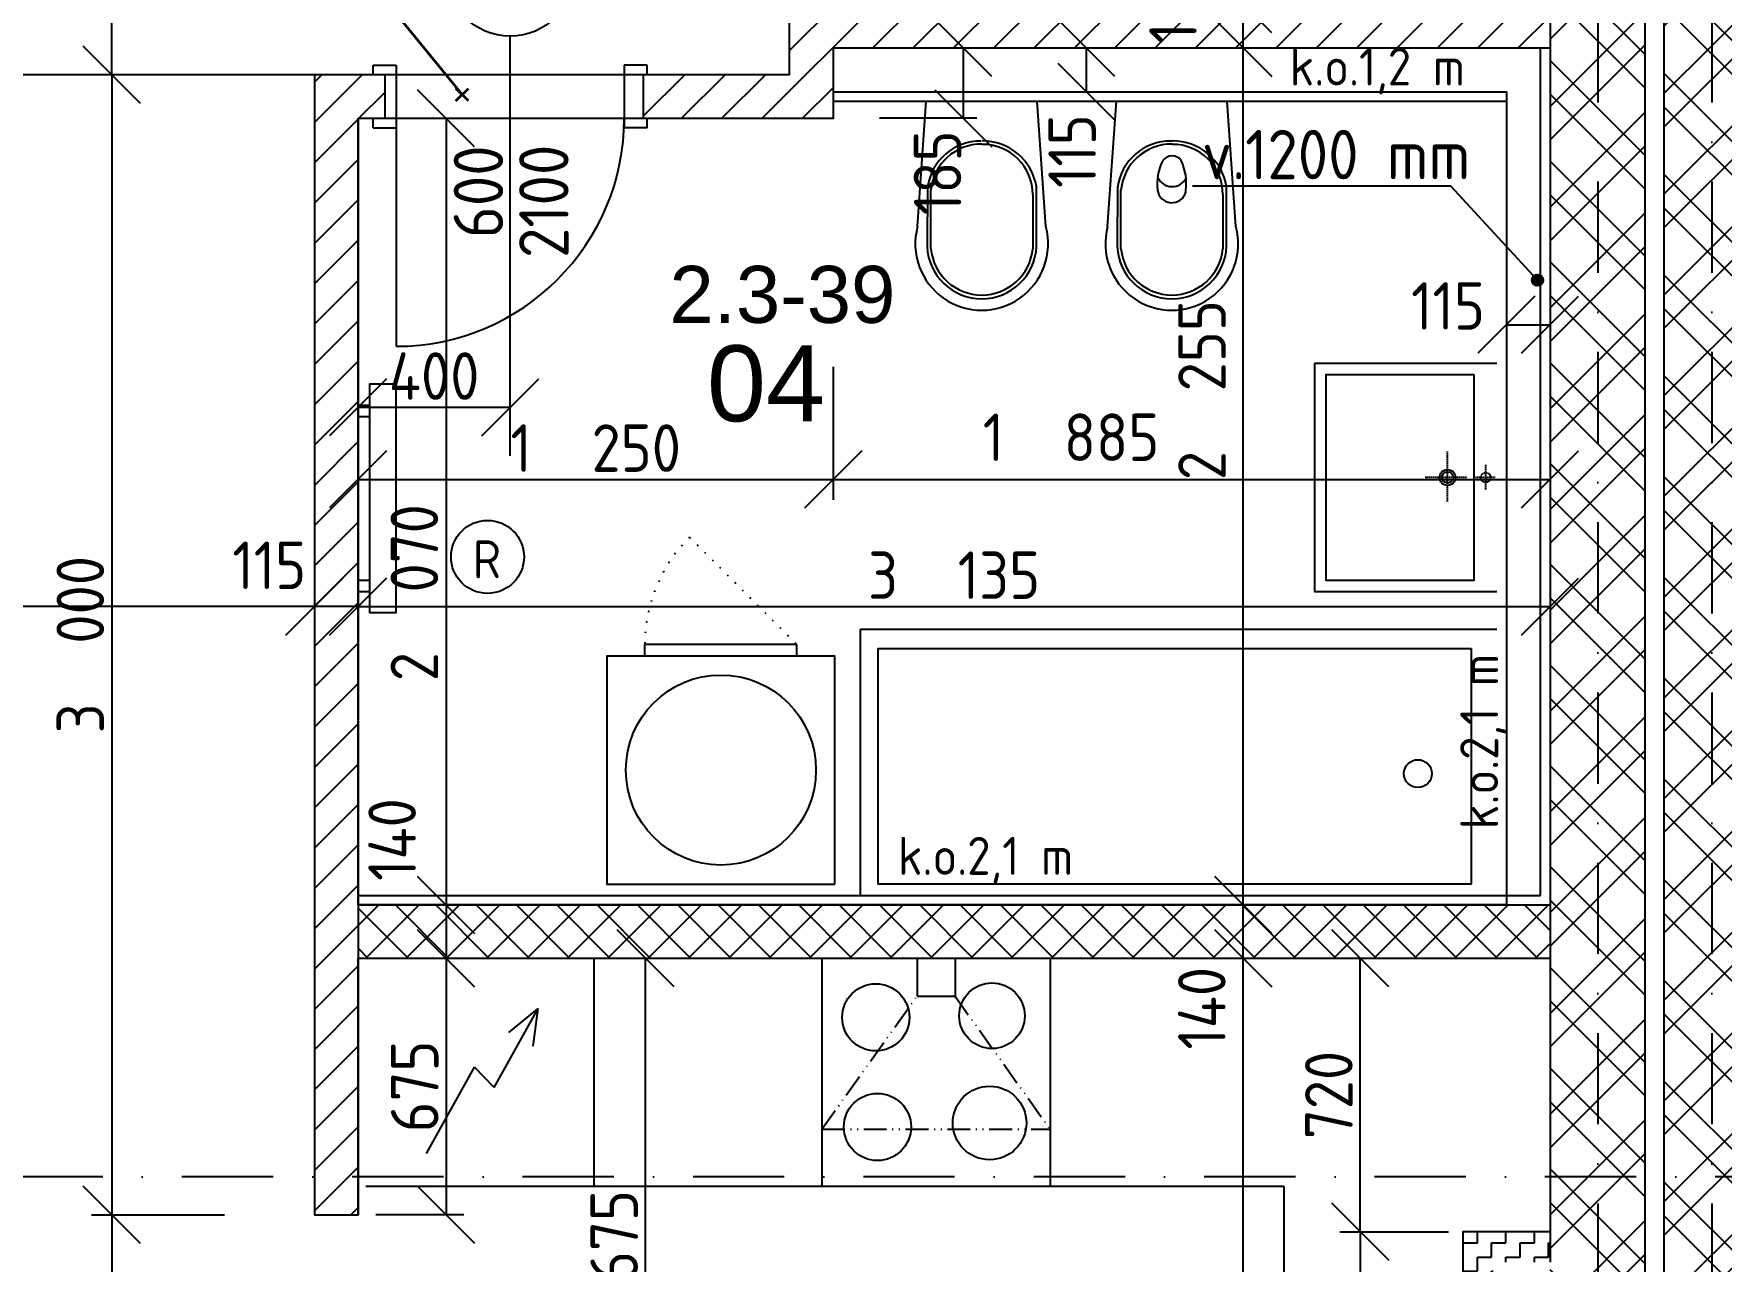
# Model space of a CAD drawing. Extents: x 4511820 to 5180432, y -1526536 to -944957.
# Drawn here: x 5118525 to 5122962, y -1208272 to -1205042 of the extents above; entities that cross this region are included whole.
import ezdxf

# ---------------------------------------------------------------- set-up
doc = ezdxf.new("R2010")
doc.units = 0
doc.header["$MEASUREMENT"] = 0
for name, pattern in [('ACAD_ISO07W100', [3.5, 0.5, -3]), ('ACAD_ISO12W100', [22, 12, -3, 0.5, -3, 0.5, -3]), ('BODKOCIARKOVANA_3', [5.6, 3, -1.3, 0, -1.3]), ('DASHED', [0.75, 0.5, -0.25])]:
    doc.linetypes.add(name, pattern=pattern)
doc.layers.get('0').update_dxf_attribs({"linetype": 'CONTINUOUS'})
doc.layers.get('Defpoints').update_dxf_attribs({"color": 61, "linetype": 'CONTINUOUS'})
for name, color, linetype in [('DVERE', 45, 'CONTINUOUS'), ('KÓTY', 4, 'CONTINUOUS'), ('MÚRY', 1, 'CONTINUOUS'), ('osi', 253, 'CONTINUOUS'), ('Plochy', 41, 'CONTINUOUS'), ('POPIS', 7, 'CONTINUOUS'), ('TENKÁ', 7, 'CONTINUOUS'), ('Z-Kúrenie', 101, 'CONTINUOUS'), ('ZARIADENIE1', 145, 'CONTINUOUS'), ('ZARIADOVACIE', 144, 'CONTINUOUS'), ('ŠRAFY', 82, 'CONTINUOUS')]:
    doc.layers.add(name, color=color, linetype=linetype)
doc.layers.add('preklady', color=74, linetype='CONTINUOUS', lineweight=35)
doc.styles.add('ARIAL', font='arial.ttf')
doc.styles.add('STYLE1', font='isocp.shx')
doc.dimstyles.new('STANDARD-50', dxfattribs={"dimtxt": 125, "dimasz": 150, "dimexe": 10, "dimexo": 200, "dimgap": 20, "dimtad": 1, "dimdsep": 46, "dimlunit": 6, "dimtxsty": 'STYLE1', "dimblk1": 'OBLIQUE', "dimblk2": 'OBLIQUE', "dimsah": 1, "dimcen": 2.5, "dimse1": 1, "dimse2": 1, "dimadec": 0, "dimazin": 0, "dimtfac": 1, "dimtmove": 1, "dimatfit": 3, "dimldrblk": 'OBLIQUE', "dimfxl": 1, "dimtolj": 1, "dimtzin": 0, "dimarcsym": 0})
pattern_1 = [(45, (584112, 2493.08), (-132.5825215, 132.5825215), []), (45, (584200.39, 2493.08), (-132.5825215, 132.5825215), [])]
pattern_2 = [(135, (515810.9, -45114.18), (-132.5825215, -132.5825215), []), (135, (515810.9, -45025.8), (-132.5825215, -132.5825215), [])]
pattern_3 = [(45, (515270.5, 214751.965), (-53.0330086, 53.0330086), [])]

# ---------------------------------------------------------------- blocks, each defined once
blk = doc.blocks.new('pračka')
at = {"layer": 'ZARIADENIE1', "color": 8, "linetype": 'ACAD_ISO07W100', "ltscale": 8}
blk.add_line((4536136.9, -1117296.3), (4536419.7, -1117579.2), dxfattribs=at)
at = {"layer": 'ZARIADENIE1', "color": 8}
for p, q in [((4536419.7, -1117579.2), (4536019.7, -1117579.2)), ((4536019.7, -1117609.2), (4536019.7, -1117579.2)), ((4536419.7, -1117609.2), (4536419.7, -1117579.2))]:
    blk.add_line(p, q, dxfattribs=at)
blk.add_lwpolyline([(4536519.7, -1118209.2), (4536519.7, -1117609.2), (4535919.7, -1117609.2), (4535919.7, -1118209.2)], close=True, dxfattribs=at)
blk.add_circle((4536219.7, -1117909.2), 250, dxfattribs=at)
at = {"layer": 'ZARIADENIE1', "color": 8, "linetype": 'ACAD_ISO07W100', "ltscale": 8}
blk.add_arc((4536419.7, -1117579.2), 400, 135, 180, dxfattribs=at)
blk = doc.blocks.new('_OBLIQUE')
at = {"color": 0, "linetype": 'ByBlock'}
blk.add_line((-0.5, -0.5), (0.5, 0.5), dxfattribs=at)
blk = doc.blocks.new('*D28208')
at = {"layer": 'Defpoints', "color": 0}
for p in [(5121705.5, -1207474.2), (5121705.5, -1207474.2), (5121705.5, -1212534.2)]:
    blk.add_point(p, dxfattribs=at)
at = {"layer": 'KÓTY', "color": 0, "lineweight": -2}
blk.add_line((5121705.5, -1212534.2), (5121705.5, -1207474.2), dxfattribs=at)
at = {"layer": 'KÓTY', "color": 0, "linetype": 'ByBlock', "lineweight": -2, "xscale": 150, "yscale": 150, "zscale": 150}
for p, rotation in [((5121705.5, -1207474.2), 90), ((5121705.5, -1212534.2), 270)]:
    blk.add_blockref('_OBLIQUE', p, dxfattribs=dict(at, rotation=rotation))
at = {"layer": 'KÓTY', "color": 0, "insert": (5121623, -1210004.2), "char_height": 125, "attachment_point": 5, "rotation": 90, "style": 'STYLE1'}
blk.add_mtext('\\A1;5ﾠ060', dxfattribs=at)
blk = doc.blocks.new('*D28209')
at = {"layer": 'Defpoints', "color": 0}
for p in [(5121705.5, -1207334.2), (5121705.5, -1207334.2), (5121705.5, -1207474.2)]:
    blk.add_point(p, dxfattribs=at)
at = {"layer": 'KÓTY', "color": 0, "lineweight": -2}
blk.add_line((5121705.5, -1207474.2), (5121705.5, -1207334.2), dxfattribs=at)
at = {"layer": 'KÓTY', "color": 0, "linetype": 'ByBlock', "lineweight": -2, "xscale": 150, "yscale": 150, "zscale": 150}
for p, rotation in [((5121705.5, -1207334.2), 90), ((5121705.5, -1207474.2), 270)]:
    blk.add_blockref('_OBLIQUE', p, dxfattribs=dict(at, rotation=rotation))
at = {"layer": 'KÓTY', "color": 0, "insert": (5121596.5, -1207606), "char_height": 125, "attachment_point": 5, "rotation": 90, "style": 'STYLE1'}
blk.add_mtext('\\A1;140', dxfattribs=at)
blk = doc.blocks.new('*D28210')
at = {"layer": 'Defpoints', "color": 0}
for p in [(5121705.5, -1205079.2), (5121705.5, -1205079.2), (5121705.5, -1207334.2)]:
    blk.add_point(p, dxfattribs=at)
at = {"layer": 'KÓTY', "color": 0, "lineweight": -2}
blk.add_line((5121705.5, -1207334.2), (5121705.5, -1205079.2), dxfattribs=at)
at = {"layer": 'KÓTY', "color": 0, "linetype": 'ByBlock', "lineweight": -2, "xscale": 150, "yscale": 150, "zscale": 150}
for p, rotation in [((5121705.5, -1205079.2), 90), ((5121705.5, -1207334.2), 270)]:
    blk.add_blockref('_OBLIQUE', p, dxfattribs=dict(at, rotation=rotation))
at = {"layer": 'KÓTY', "color": 0, "insert": (5121597, -1205979.5), "char_height": 125, "attachment_point": 5, "rotation": 90, "style": 'STYLE1'}
blk.add_mtext('\\A1;2ﾠ255', dxfattribs=at)
blk = doc.blocks.new('*D28211')
at = {"layer": 'Defpoints', "color": 0}
for p in [(5121705.5, -1204964.2), (5121705.5, -1204964.2), (5121705.5, -1205079.2)]:
    blk.add_point(p, dxfattribs=at)
at = {"layer": 'KÓTY', "color": 0, "lineweight": -2}
blk.add_line((5121705.5, -1205079.2), (5121705.5, -1204964.2), dxfattribs=at)
at = {"layer": 'KÓTY', "color": 0, "linetype": 'ByBlock', "lineweight": -2, "xscale": 150, "yscale": 150, "zscale": 150}
for p, rotation in [((5121705.5, -1204964.2), 90), ((5121705.5, -1205079.2), 270)]:
    blk.add_blockref('_OBLIQUE', p, dxfattribs=dict(at, rotation=rotation))
at = {"layer": 'KÓTY', "color": 0, "insert": (5121520.5, -1204971), "char_height": 125, "attachment_point": 5, "rotation": 90, "style": 'STYLE1'}
blk.add_mtext('\\A1;115', dxfattribs=at)
blk = doc.blocks.new('*D28215')
at = {"layer": 'Defpoints', "color": 0}
for p in [(5119262.5, -1205149.2), (5118729.5, -1208149.2), (5119262.5, -1208149.2)]:
    blk.add_point(p, dxfattribs=at)
at = {"layer": 'KÓTY', "color": 0, "lineweight": -2}
blk.add_line((5118729.5, -1205149.2), (5118729.5, -1208149.2), dxfattribs=at)
at = {"layer": 'KÓTY', "color": 0, "linetype": 'ByBlock', "lineweight": -2, "xscale": 150, "yscale": 150, "zscale": 150}
for p, rotation in [((5118729.5, -1205149.2), 90), ((5118729.5, -1208149.2), 270)]:
    blk.add_blockref('_OBLIQUE', p, dxfattribs=dict(at, rotation=rotation))
at = {"layer": 'KÓTY', "color": 0, "insert": (5118647, -1206649.2), "char_height": 125, "attachment_point": 5, "rotation": 90, "style": 'STYLE1'}
blk.add_mtext('\\A1;3ﾠ000', dxfattribs=at)
blk = doc.blocks.new('*D28216')
at = {"layer": 'Defpoints', "color": 0}
for p in [(5118729.5, -1203864.2), (5119072.5, -1203864.2), (5119262.5, -1205149.2)]:
    blk.add_point(p, dxfattribs=at)
at = {"layer": 'KÓTY', "color": 0, "lineweight": -2}
blk.add_line((5118729.5, -1205149.2), (5118729.5, -1203864.2), dxfattribs=at)
at = {"layer": 'KÓTY', "color": 0, "linetype": 'ByBlock', "lineweight": -2, "xscale": 150, "yscale": 150, "zscale": 150}
for p, rotation in [((5118729.5, -1203864.2), 90), ((5118729.5, -1205149.2), 270)]:
    blk.add_blockref('_OBLIQUE', p, dxfattribs=dict(at, rotation=rotation))
at = {"layer": 'KÓTY', "color": 0, "insert": (5118647, -1204506.7), "char_height": 125, "attachment_point": 5, "rotation": 90, "style": 'STYLE1'}
blk.add_mtext('\\A1;1ﾠ285', dxfattribs=at)
blk = doc.blocks.new('*D28217')
at = {"layer": 'Defpoints', "color": 0}
for p in [(5119262.5, -1208149.2), (5118729.5, -1211299.2), (5119262.5, -1211299.2)]:
    blk.add_point(p, dxfattribs=at)
at = {"layer": 'KÓTY', "color": 0, "lineweight": -2}
blk.add_line((5118729.5, -1208149.2), (5118729.5, -1211299.2), dxfattribs=at)
at = {"layer": 'KÓTY', "color": 0, "linetype": 'ByBlock', "lineweight": -2, "xscale": 150, "yscale": 150, "zscale": 150}
for p, rotation in [((5118729.5, -1208149.2), 90), ((5118729.5, -1211299.2), 270)]:
    blk.add_blockref('_OBLIQUE', p, dxfattribs=dict(at, rotation=rotation))
at = {"layer": 'KÓTY', "color": 0, "insert": (5118647, -1209724.2), "char_height": 125, "attachment_point": 5, "rotation": 90, "style": 'STYLE1'}
blk.add_mtext('\\A1;3ﾠ150', dxfattribs=at)
blk = doc.blocks.new('*D28229')
at = {"layer": 'Defpoints', "color": 0}
for p in [(5116172.5, -1208149.2), (5119262.5, -1208149.2), (5116172.5, -1208711)]:
    blk.add_point(p, dxfattribs=at)
at = {"layer": 'KÓTY', "color": 0, "lineweight": -2}
blk.add_line((5119262.5, -1208711), (5116172.5, -1208711), dxfattribs=at)
at = {"layer": 'KÓTY', "color": 0, "linetype": 'ByBlock', "lineweight": -2, "xscale": 150, "yscale": 150, "zscale": 150, "rotation": 180}
blk.add_blockref('_OBLIQUE', (5116172.5, -1208711), dxfattribs=at)
at = {"layer": 'KÓTY', "color": 0, "linetype": 'ByBlock', "lineweight": -2, "xscale": 150, "yscale": 150, "zscale": 150}
blk.add_blockref('_OBLIQUE', (5119262.5, -1208711), dxfattribs=at)
at = {"layer": 'KÓTY', "color": 0, "insert": (5117717.5, -1208628.5), "char_height": 125, "attachment_point": 5, "style": 'STYLE1'}
blk.add_mtext('\\A1;3ﾠ090', dxfattribs=at)
blk = doc.blocks.new('*D28235')
at = {"layer": 'Defpoints', "color": 0}
for p in [(5120133.5, -1207474.2), (5120597.5, -1207474.2), (5120597.5, -1209149.2)]:
    blk.add_point(p, dxfattribs=at)
at = {"layer": 'KÓTY', "color": 0, "lineweight": -2}
blk.add_line((5120133.5, -1209149.2), (5120133.5, -1207474.2), dxfattribs=at)
at = {"layer": 'KÓTY', "color": 0, "linetype": 'ByBlock', "lineweight": -2, "xscale": 150, "yscale": 150, "zscale": 150}
for p, rotation in [((5120133.5, -1207474.2), 90), ((5120133.5, -1209149.2), 270)]:
    blk.add_blockref('_OBLIQUE', p, dxfattribs=dict(at, rotation=rotation))
at = {"layer": 'KÓTY', "color": 0, "insert": (5120051, -1208311.7), "char_height": 125, "attachment_point": 5, "rotation": 90, "style": 'STYLE1'}
blk.add_mtext('\\A1;1ﾠ675', dxfattribs=at)
blk = doc.blocks.new('*D28254')
at = {"layer": 'Defpoints', "color": 0}
for p in [(5122282.5, -1208194.2), (5122013, -1208654.2), (5122282.5, -1208654.2)]:
    blk.add_point(p, dxfattribs=at)
at = {"layer": 'KÓTY', "color": 0, "lineweight": -2}
blk.add_line((5122013, -1208194.2), (5122013, -1208654.2), dxfattribs=at)
at = {"layer": 'KÓTY', "color": 0, "linetype": 'ByBlock', "lineweight": -2, "xscale": 150, "yscale": 150, "zscale": 150}
for p, rotation in [((5122013, -1208194.2), 90), ((5122013, -1208654.2), 270)]:
    blk.add_blockref('_OBLIQUE', p, dxfattribs=dict(at, rotation=rotation))
at = {"layer": 'KÓTY', "color": 0, "insert": (5121930.5, -1208424.2), "char_height": 125, "attachment_point": 5, "rotation": 90, "style": 'STYLE1'}
blk.add_mtext('\\A1;460', dxfattribs=at)
blk = doc.blocks.new('*D28255')
at = {"layer": 'Defpoints', "color": 0}
for p in [(5122013, -1207474.2), (5122282.5, -1207474.2), (5122282.5, -1208194.2)]:
    blk.add_point(p, dxfattribs=at)
at = {"layer": 'KÓTY', "color": 0, "lineweight": -2}
blk.add_line((5122013, -1208194.2), (5122013, -1207474.2), dxfattribs=at)
at = {"layer": 'KÓTY', "color": 0, "linetype": 'ByBlock', "lineweight": -2, "xscale": 150, "yscale": 150, "zscale": 150}
for p, rotation in [((5122013, -1207474.2), 90), ((5122013, -1208194.2), 270)]:
    blk.add_blockref('_OBLIQUE', p, dxfattribs=dict(at, rotation=rotation))
at = {"layer": 'KÓTY', "color": 0, "insert": (5121930.5, -1207834.2), "char_height": 125, "attachment_point": 5, "rotation": 90, "style": 'STYLE1'}
blk.add_mtext('\\A1;720', dxfattribs=at)
blk = doc.blocks.new('*D28257')
at = {"layer": 'Defpoints', "color": 0}
for p in [(5119377.5, -1205264.2), (5120627.5, -1205264.2), (5120627.5, -1206214.5)]:
    blk.add_point(p, dxfattribs=at)
at = {"layer": 'KÓTY', "color": 0, "lineweight": -2}
blk.add_line((5119377.5, -1206214.5), (5120627.5, -1206214.5), dxfattribs=at)
at = {"layer": 'KÓTY', "color": 0, "linetype": 'ByBlock', "lineweight": -2, "xscale": 150, "yscale": 150, "zscale": 150, "rotation": 180}
blk.add_blockref('_OBLIQUE', (5119377.5, -1206214.5), dxfattribs=at)
at = {"layer": 'KÓTY', "color": 0, "linetype": 'ByBlock', "lineweight": -2, "xscale": 150, "yscale": 150, "zscale": 150}
blk.add_blockref('_OBLIQUE', (5120627.5, -1206214.5), dxfattribs=at)
at = {"layer": 'KÓTY', "color": 0, "insert": (5120002.5, -1206132), "char_height": 125, "attachment_point": 5, "style": 'STYLE1'}
blk.add_mtext('\\A1;1ﾠ250', dxfattribs=at)
blk = doc.blocks.new('*D28258')
at = {"layer": 'Defpoints', "color": 0}
for p in [(5120627.5, -1205264.2), (5122512.5, -1205264.2), (5122512.5, -1206214.5)]:
    blk.add_point(p, dxfattribs=at)
at = {"layer": 'KÓTY', "color": 0, "lineweight": -2}
blk.add_line((5120627.5, -1206214.5), (5122512.5, -1206214.5), dxfattribs=at)
at = {"layer": 'KÓTY', "color": 0, "linetype": 'ByBlock', "lineweight": -2, "xscale": 150, "yscale": 150, "zscale": 150, "rotation": 180}
blk.add_blockref('_OBLIQUE', (5120627.5, -1206214.5), dxfattribs=at)
at = {"layer": 'KÓTY', "color": 0, "linetype": 'ByBlock', "lineweight": -2, "xscale": 150, "yscale": 150, "zscale": 150}
blk.add_blockref('_OBLIQUE', (5122512.5, -1206214.5), dxfattribs=at)
at = {"layer": 'KÓTY', "color": 0, "insert": (5121252.5, -1206103.5), "char_height": 125, "attachment_point": 5, "style": 'STYLE1'}
blk.add_mtext('\\A1;1ﾠ885', dxfattribs=at)
blk = doc.blocks.new('*D28259')
at = {"layer": 'Defpoints', "color": 0}
for p in [(5119377.5, -1206025), (5119377.5, -1206152.6), (5119777.5, -1206152.6)]:
    blk.add_point(p, dxfattribs=at)
at = {"layer": 'KÓTY', "color": 0, "lineweight": -2}
blk.add_line((5119777.5, -1206025), (5119377.5, -1206025), dxfattribs=at)
at = {"layer": 'KÓTY', "color": 0, "linetype": 'ByBlock', "lineweight": -2, "xscale": 150, "yscale": 150, "zscale": 150, "rotation": 180}
blk.add_blockref('_OBLIQUE', (5119377.5, -1206025), dxfattribs=at)
at = {"layer": 'KÓTY', "color": 0, "linetype": 'ByBlock', "lineweight": -2, "xscale": 150, "yscale": 150, "zscale": 150}
blk.add_blockref('_OBLIQUE', (5119777.5, -1206025), dxfattribs=at)
at = {"layer": 'KÓTY', "color": 0, "insert": (5119577.5, -1205942.5), "char_height": 125, "attachment_point": 5, "style": 'STYLE1'}
blk.add_mtext('\\A1;400', dxfattribs=at)
blk = doc.blocks.new('*D28260')
at = {"layer": 'Defpoints', "color": 0}
for p in [(5122512.5, -1206549), (5119377.5, -1207334.2), (5122512.5, -1207334.2)]:
    blk.add_point(p, dxfattribs=at)
at = {"layer": 'KÓTY', "color": 0, "lineweight": -2}
blk.add_line((5119377.5, -1206549), (5122512.5, -1206549), dxfattribs=at)
at = {"layer": 'KÓTY', "color": 0, "linetype": 'ByBlock', "lineweight": -2, "xscale": 150, "yscale": 150, "zscale": 150, "rotation": 180}
blk.add_blockref('_OBLIQUE', (5119377.5, -1206549), dxfattribs=at)
at = {"layer": 'KÓTY', "color": 0, "linetype": 'ByBlock', "lineweight": -2, "xscale": 150, "yscale": 150, "zscale": 150}
blk.add_blockref('_OBLIQUE', (5122512.5, -1206549), dxfattribs=at)
at = {"layer": 'KÓTY', "color": 0, "insert": (5120945, -1206466.5), "char_height": 125, "attachment_point": 5, "style": 'STYLE1'}
blk.add_mtext('\\A1;3ﾠ135', dxfattribs=at)
blk = doc.blocks.new('*D28261')
at = {"layer": 'Defpoints', "color": 0}
for p in [(5122397.5, -1205194.2), (5122512.5, -1205194.2), (5122512.5, -1205807.5)]:
    blk.add_point(p, dxfattribs=at)
at = {"layer": 'KÓTY', "color": 0, "lineweight": -2}
blk.add_line((5122397.5, -1205807.5), (5122512.5, -1205807.5), dxfattribs=at)
at = {"layer": 'KÓTY', "color": 0, "linetype": 'ByBlock', "lineweight": -2, "xscale": 150, "yscale": 150, "zscale": 150, "rotation": 180}
blk.add_blockref('_OBLIQUE', (5122397.5, -1205807.5), dxfattribs=at)
at = {"layer": 'KÓTY', "color": 0, "linetype": 'ByBlock', "lineweight": -2, "xscale": 150, "yscale": 150, "zscale": 150}
blk.add_blockref('_OBLIQUE', (5122512.5, -1205807.5), dxfattribs=at)
at = {"layer": 'KÓTY', "color": 0, "insert": (5122244, -1205758), "char_height": 125, "attachment_point": 5, "style": 'STYLE1'}
blk.add_mtext('\\A1;115', dxfattribs=at)
blk = doc.blocks.new('*D28262')
at = {"layer": 'Defpoints', "color": 0}
for p in [(5119377.5, -1205264.2), (5119377.5, -1207334.2), (5119609, -1207334.2)]:
    blk.add_point(p, dxfattribs=at)
at = {"layer": 'KÓTY', "color": 0, "lineweight": -2}
blk.add_line((5119609, -1205264.2), (5119609, -1207334.2), dxfattribs=at)
at = {"layer": 'KÓTY', "color": 0, "linetype": 'ByBlock', "lineweight": -2, "xscale": 150, "yscale": 150, "zscale": 150}
for p, rotation in [((5119609, -1205264.2), 90), ((5119609, -1207334.2), 270)]:
    blk.add_blockref('_OBLIQUE', p, dxfattribs=dict(at, rotation=rotation))
at = {"layer": 'KÓTY', "color": 0, "insert": (5119525.5, -1206512.5), "char_height": 125, "attachment_point": 5, "rotation": 90, "style": 'STYLE1'}
blk.add_mtext('\\A1;2ﾠ070', dxfattribs=at)
blk = doc.blocks.new('*D28263')
at = {"layer": 'Defpoints', "color": 0}
for p in [(5119377.5, -1207334.2), (5119377.5, -1207474.2), (5119609, -1207474.2)]:
    blk.add_point(p, dxfattribs=at)
at = {"layer": 'KÓTY', "color": 0, "lineweight": -2}
blk.add_line((5119609, -1207334.2), (5119609, -1207474.2), dxfattribs=at)
at = {"layer": 'KÓTY', "color": 0, "linetype": 'ByBlock', "lineweight": -2, "xscale": 150, "yscale": 150, "zscale": 150}
for p, rotation in [((5119609, -1207334.2), 90), ((5119609, -1207474.2), 270)]:
    blk.add_blockref('_OBLIQUE', p, dxfattribs=dict(at, rotation=rotation))
at = {"layer": 'KÓTY', "color": 0, "insert": (5119467, -1207162), "char_height": 125, "attachment_point": 5, "rotation": 90, "style": 'STYLE1'}
blk.add_mtext('\\A1;140', dxfattribs=at)
blk = doc.blocks.new('*D28264')
at = {"layer": 'Defpoints', "color": 0}
for p in [(5119377.5, -1207474.2), (5119377.5, -1208149.2), (5119609, -1208149.2)]:
    blk.add_point(p, dxfattribs=at)
at = {"layer": 'KÓTY', "color": 0, "lineweight": -2}
blk.add_line((5119609, -1207474.2), (5119609, -1208149.2), dxfattribs=at)
at = {"layer": 'KÓTY', "color": 0, "linetype": 'ByBlock', "lineweight": -2, "xscale": 150, "yscale": 150, "zscale": 150}
for p, rotation in [((5119609, -1207474.2), 90), ((5119609, -1208149.2), 270)]:
    blk.add_blockref('_OBLIQUE', p, dxfattribs=dict(at, rotation=rotation))
at = {"layer": 'KÓTY', "color": 0, "insert": (5119526.5, -1207811.7), "char_height": 125, "attachment_point": 5, "rotation": 90, "style": 'STYLE1'}
blk.add_mtext('\\A1;675', dxfattribs=at)
blk = doc.blocks.new('*D28265')
at = {"layer": 'Defpoints', "color": 0}
for p in [(5120627.5, -1205079.2), (5120627.5, -1205264.2), (5120969, -1205264.2)]:
    blk.add_point(p, dxfattribs=at)
at = {"layer": 'KÓTY', "color": 0, "lineweight": -2}
blk.add_line((5120969, -1205079.2), (5120969, -1205264.2), dxfattribs=at)
at = {"layer": 'KÓTY', "color": 0, "linetype": 'ByBlock', "lineweight": -2, "xscale": 150, "yscale": 150, "zscale": 150}
for p, rotation in [((5120969, -1205079.2), 90), ((5120969, -1205264.2), 270)]:
    blk.add_blockref('_OBLIQUE', p, dxfattribs=dict(at, rotation=rotation))
at = {"layer": 'KÓTY', "color": 0, "insert": (5120901.5, -1205407.5), "char_height": 125, "attachment_point": 5, "rotation": 90, "style": 'STYLE1'}
blk.add_mtext('\\A1;185', dxfattribs=at)
blk = doc.blocks.new('*D28266')
at = {"layer": 'Defpoints', "color": 0}
for p in [(5121293, -1205079.2), (5122397.5, -1205079.2), (5122397.5, -1205194.2)]:
    blk.add_point(p, dxfattribs=at)
at = {"layer": 'KÓTY', "color": 0, "lineweight": -2}
blk.add_line((5121293, -1205194.2), (5121293, -1205079.2), dxfattribs=at)
at = {"layer": 'KÓTY', "color": 0, "linetype": 'ByBlock', "lineweight": -2, "xscale": 150, "yscale": 150, "zscale": 150}
for p, rotation in [((5121293, -1205079.2), 90), ((5121293, -1205194.2), 270)]:
    blk.add_blockref('_OBLIQUE', p, dxfattribs=dict(at, rotation=rotation))
at = {"layer": 'KÓTY', "color": 0, "insert": (5121255.5, -1205350.5), "char_height": 125, "attachment_point": 5, "rotation": 90, "style": 'STYLE1'}
blk.add_mtext('\\A1;115', dxfattribs=at)
blk = doc.blocks.new('*D28267')
at = {"layer": 'Defpoints', "color": 0}
for p in [(5119262.5, -1206549), (5119262.5, -1206549), (5119377.5, -1206549)]:
    blk.add_point(p, dxfattribs=at)
at = {"layer": 'KÓTY', "color": 0, "lineweight": -2}
blk.add_line((5119377.5, -1206549), (5119262.5, -1206549), dxfattribs=at)
at = {"layer": 'KÓTY', "color": 0, "linetype": 'ByBlock', "lineweight": -2, "xscale": 150, "yscale": 150, "zscale": 150, "rotation": 180}
blk.add_blockref('_OBLIQUE', (5119262.5, -1206549), dxfattribs=at)
at = {"layer": 'KÓTY', "color": 0, "linetype": 'ByBlock', "lineweight": -2, "xscale": 150, "yscale": 150, "zscale": 150}
blk.add_blockref('_OBLIQUE', (5119377.5, -1206549), dxfattribs=at)
at = {"layer": 'KÓTY', "color": 0, "insert": (5119144, -1206440.5), "char_height": 125, "attachment_point": 5, "style": 'STYLE1'}
blk.add_mtext('\\A1;115', dxfattribs=at)
blk = doc.blocks.new('*D28268')
at = {"layer": 'Defpoints', "color": 0}
for p in [(5116172.5, -1206549), (5116172.5, -1206549), (5119262.5, -1206549)]:
    blk.add_point(p, dxfattribs=at)
at = {"layer": 'KÓTY', "color": 0, "lineweight": -2}
blk.add_line((5119262.5, -1206549), (5116172.5, -1206549), dxfattribs=at)
at = {"layer": 'KÓTY', "color": 0, "linetype": 'ByBlock', "lineweight": -2, "xscale": 150, "yscale": 150, "zscale": 150, "rotation": 180}
blk.add_blockref('_OBLIQUE', (5116172.5, -1206549), dxfattribs=at)
at = {"layer": 'KÓTY', "color": 0, "linetype": 'ByBlock', "lineweight": -2, "xscale": 150, "yscale": 150, "zscale": 150}
blk.add_blockref('_OBLIQUE', (5119262.5, -1206549), dxfattribs=at)
at = {"layer": 'KÓTY', "color": 0, "insert": (5117717.5, -1206466.5), "char_height": 125, "attachment_point": 5, "style": 'STYLE1'}
blk.add_mtext('\\A1;3ﾠ090', dxfattribs=at)

msp = doc.modelspace()

# ---------------------------------------------------------------- hatches: boundary and pattern name
at = {"layer": 'KÓTY'}
h = msp.add_hatch(color=256, dxfattribs=at)
h.dxf.hatch_style = 1
h.paths.add_polyline_path([(5122494.5, -1205690.226, 0.65381715), (5122469.326, -1205679.204, 1.52947961)])
at = {"layer": 'ŠRAFY'}
h = msp.add_hatch(dxfattribs=at)
h.set_pattern_fill('ANSI32', color=256, scale=500)
h.set_pattern_definition(pattern_1)
h.paths.add_polyline_path([(5122762.5, -1199614.226), (5122512.5, -1199614.226), (5122512.5, -1203749.226), (5122512.5, -1203864.226), (5122512.5, -1204964.226), (5122512.5, -1205079.226), (5122512.5, -1207334.226), (5122512.5, -1207474.226), (5122512.5, -1208194.226), (5122512.5, -1208274.226), (5122512.5, -1208574.226), (5122512.5, -1208654.226), (5122512.5, -1212534.226), (5122762.5, -1212534.226)])
h = msp.add_hatch(dxfattribs=at)
h.set_pattern_fill('ANSI32', color=256, scale=500, angle=90)
h.set_pattern_definition(pattern_2)
h.paths.add_polyline_path([(5122762.5, -1199614.226), (5122512.5, -1199614.226), (5122512.5, -1203749.226), (5122512.5, -1203864.226), (5122512.5, -1204964.226), (5122512.5, -1205079.226), (5122512.5, -1207334.226), (5122512.5, -1207474.226), (5122512.5, -1208194.226), (5122512.5, -1208274.226), (5122512.5, -1208574.226), (5122512.5, -1208654.226), (5122512.5, -1212534.226), (5122762.5, -1212534.226)])
h = msp.add_hatch(dxfattribs=at)
h.set_pattern_fill('ANSI32', color=256, scale=500)
h.set_pattern_definition(pattern_1)
h.paths.add_polyline_path([(5123062.5, -1209090.673), (5123062.5, -1207244.226), (5123062.5, -1207129.226), (5123062.5, -1204879.226), (5123062.5, -1204764.226), (5123062.5, -1203764.226), (5123062.5, -1203649.226), (5123062.5, -1199614.226), (5122812.5, -1199614.226), (5122812.5, -1212914.226), (5123062.5, -1212914.226), (5123062.5, -1211474.226), (5123062.5, -1211299.226), (5123062.5, -1211284.226)])
h = msp.add_hatch(dxfattribs=at)
h.set_pattern_fill('ANSI32', color=256, scale=500, angle=90)
h.set_pattern_definition(pattern_2)
h.paths.add_polyline_path([(5123062.5, -1209090.673), (5123062.5, -1207244.226), (5123062.5, -1207129.226), (5123062.5, -1204879.226), (5123062.5, -1204764.226), (5123062.5, -1203764.226), (5123062.5, -1203649.226), (5123062.5, -1199614.226), (5122812.5, -1199614.226), (5122812.5, -1212914.226), (5123062.5, -1212914.226), (5123062.5, -1211474.226), (5123062.5, -1211299.226), (5123062.5, -1211284.226)])
at = {"layer": 'ŠRAFY', "ltscale": 0.25}
h = msp.add_hatch(dxfattribs=at)
h.set_pattern_fill('ANSI31', color=256, scale=600, style=0)
h.set_pattern_definition(pattern_3)
h.paths.add_polyline_path([(5122512.5, -1204964.226), (5122112.5, -1204964.226), (5122112.5, -1203864.226), (5122512.5, -1203864.226), (5122512.5, -1203749.226), (5120472.5, -1203749.226), (5120472.5, -1203864.226), (5120512.5, -1203864.226), (5120512.5, -1203949.226), (5120627.5, -1203949.226), (5120627.5, -1203864.226), (5121997.5, -1203864.226), (5121997.5, -1204964.226), (5120627.5, -1204964.226), (5120627.5, -1204649.226), (5120512.5, -1204649.226), (5120512.5, -1205149.226), (5120127.5, -1205149.226), (5120127.5, -1205264.226), (5120627.5, -1205264.226), (5120627.5, -1205079.226), (5122512.5, -1205079.226)])
h = msp.add_hatch(dxfattribs=at)
h.set_pattern_fill('ANSI31', color=256, scale=600, style=0)
h.set_pattern_definition(pattern_3)
h.paths.add_polyline_path([(5119447.5, -1205264.226), (5119447.5, -1205149.226), (5119417.5, -1205149.226), (5119262.5, -1205149.226), (5119262.5, -1208149.226), (5119377.5, -1208149.226), (5119377.5, -1207474.226), (5119377.5, -1207334.226), (5119377.5, -1207309.226), (5119377.5, -1206419.035), (5119377.5, -1206389.035), (5119377.5, -1206109.035), (5119377.5, -1206079.035), (5119377.5, -1205264.226), (5119417.5, -1205264.226)])
h = msp.add_hatch(dxfattribs=at)
h.set_pattern_fill('ANSI37', color=256, scale=600, style=0)
h.set_pattern_definition([(45, (-2973754.684, 438142.75), (-53.0330086, 53.0330086), []), (135, (-2973754.684, 438142.75), (-53.0330086, -53.0330086), [])])
h.paths.add_polyline_path([(5122512.5, -1207474.226), (5122512.5, -1207334.226), (5122397.5, -1207334.226), (5119377.5, -1207334.226), (5119377.5, -1207474.226), (5119997.5, -1207474.226), (5120597.5, -1207474.226), (5120847.5, -1207474.226), (5120947.5, -1207474.226), (5121197.5, -1207474.226)])
h = msp.add_hatch(dxfattribs=at)
h.set_pattern_fill('ZIGZAG', color=256, scale=300, style=0)
h.set_pattern_definition([(0, (-68841.5, 214751.965), (37.5, 37.5), [37.5, -37.5]), (90, (-68804, 214751.965), (-37.5, 37.5), [37.5, -37.5])])
h.paths.add_polyline_path([(5122282.5, -1208194.226), (5122282.5, -1208654.226), (5122512.5, -1208654.226), (5122512.5, -1208574.226), (5122362.5, -1208574.226), (5122362.5, -1208274.226), (5122512.5, -1208274.226), (5122512.5, -1208194.226)])

# ---------------------------------------------------------------- linework, layer by layer
at = {"layer": 'DVERE', "ltscale": 0.25}
for p, q in [((5119777.5, -1206152.554), (5119777.5, -1205047.898)), ((5119417.5, -1205149.226), (5119417.5, -1205124.226)), ((5119417.5, -1205124.226), (5119477.5, -1205124.226)), ((5119477.5, -1205124.226), (5119477.5, -1205289.226)), ((5120077.5, -1205124.226), (5120077.5, -1205289.226)), ((5120137.5, -1205124.226), (5120077.5, -1205124.226)), ((5120137.5, -1205149.226), (5120137.5, -1205124.226)), ((5119477.5, -1205149.226), (5120077.5, -1205149.226)), ((5119477.5, -1205149.226), (5119477.5, -1205294.226)), ((5119417.5, -1205289.226), (5119417.5, -1205264.226)), ((5119477.5, -1205264.226), (5120077.5, -1205264.226)), ((5119477.5, -1205264.226), (5119477.5, -1205864.226)), ((5120137.5, -1205289.226), (5120137.5, -1205264.226)), ((5119417.5, -1205289.226), (5119477.5, -1205289.226)), ((5120137.5, -1205289.226), (5120077.5, -1205289.226))]:
    msp.add_line(p, q, dxfattribs=at)
msp.add_circle((5119777.5, -1204877.898), 170, dxfattribs=at)
msp.add_arc((5119477.5, -1205264.226), 600, 270, 0, dxfattribs=at)
at = {"layer": 'KÓTY', "ltscale": 25}
for p, q in [((5118676.097, -1205149.226), (5119026.097, -1205149.226)), ((5120627.5, -1206267.938), (5120627.5, -1205917.938)), ((5118676.097, -1208149.226), (5119026.097, -1208149.226)), ((5121959.597, -1208194.226), (5122245, -1208194.226))]:
    msp.add_line(p, q, dxfattribs=at)
at = {"layer": 'KÓTY'}
for p, q in [((5121005, -1205264.226), (5120748.5, -1205264.226)), ((5122251.5, -1205443.226), (5121572, -1205443.226)), ((5122479.5, -1205690.226), (5122251.5, -1205443.226)), ((5119655.5, -1208149.226), (5119424, -1208149.226))]:
    msp.add_line(p, q, dxfattribs=at)
msp.add_circle((5122479.5, -1205690.226), 15, dxfattribs=at)
at = {"layer": 'MÚRY', "ltscale": 0.25}
for p, q in [((5120512.5, -1205149.226), (5120512.5, -1204649.226)), ((5120627.5, -1205079.226), (5122512.5, -1205079.226)), ((5120627.5, -1205264.226), (5120627.5, -1205079.226)), ((5122512.5, -1205079.226), (5122512.5, -1207334.226)), ((5119447.5, -1205149.226), (5119447.5, -1205264.226)), ((5120127.5, -1205149.226), (5120127.5, -1205264.226)), ((5119377.5, -1205264.226), (5119377.5, -1207334.226)), ((5119377.5, -1207334.226), (5122512.5, -1207334.226)), ((5119377.5, -1207474.226), (5122512.5, -1207474.226)), ((5119262.5, -1208149.226), (5119377.5, -1208149.226)), ((5122282.5, -1208194.226), (5122282.5, -1208654.226)), ((5122512.5, -1208194.226), (5122282.5, -1208194.226))]:
    msp.add_line(p, q, dxfattribs=at)
at = {"layer": 'MÚRY'}
for p, q in [((5119262.5, -1205149.226), (5119262.5, -1208149.226)), ((5119262.5, -1205149.226), (5119447.5, -1205149.226)), ((5120127.5, -1205149.226), (5120512.5, -1205149.226)), ((5119377.5, -1205264.226), (5119447.5, -1205264.226)), ((5120127.5, -1205264.226), (5120627.5, -1205264.226)), ((5119377.5, -1207474.226), (5119377.5, -1208149.226)), ((5122512.5, -1207474.226), (5122512.5, -1208194.226))]:
    msp.add_line(p, q, dxfattribs=at)
at = {"layer": 'osi', "linetype": 'BODKOCIARKOVANA_3', "ltscale": 80}
for p, q in [((5122637.5, -1198261.132), (5122637.5, -1230189.035)), ((5122937.5, -1198261.132), (5122937.5, -1230189.035)), ((5157242.5, -1208049.226), (5093572.5, -1208049.226))]:
    msp.add_line(p, q, dxfattribs=at)
at = {"layer": 'Plochy'}
for points in [[(5120512.5, -1203864.226), (5116172.5, -1203864.226), (5116172.5, -1205149.226), (5120512.5, -1205149.226)], [(5116172.5, -1205149.226), (5119098, -1205149.226), (5119262.5, -1205149.226), (5119262.5, -1208149.226), (5119377.5, -1208149.226), (5119377.5, -1207474.226), (5122512.5, -1207474.226), (5122512.5, -1208194.226), (5122282.5, -1208194.226), (5122282.5, -1208654.226), (5122512.5, -1208654.226), (5122512.5, -1212534.226), (5119437.5, -1212534.226), (5119437.5, -1211299.226), (5116172.5, -1211299.226)], [(5119377.5, -1205264.226), (5120627.5, -1205264.226), (5120627.5, -1205194.226), (5122397.5, -1205194.226), (5122397.5, -1207334.226), (5119377.5, -1207334.226)]]:
    msp.add_lwpolyline(points, close=True, dxfattribs=at)
at = {"layer": 'preklady'}
for p, q in [((5119651.501, -1205202.035), (5119486.034, -1204999.797)), ((5119634.883, -1205218.652), (5119668.117, -1205185.418)), ((5119668.118, -1205218.652), (5119634.884, -1205185.418))]:
    msp.add_line(p, q, dxfattribs=at)
at = {"layer": 'TENKÁ'}
for p, q in [((5122762.5, -1213074.226), (5122762.5, -1199074.226)), ((5122812.5, -1213074.226), (5122812.5, -1199074.226)), ((5122512.5, -1204964.226), (5122512.5, -1205079.226)), ((5119377.5, -1207334.226), (5119377.5, -1207474.226)), ((5122512.5, -1207334.226), (5122512.5, -1207474.226)), ((5122512.5, -1208194.226), (5122512.5, -1208274.226))]:
    msp.add_line(p, q, dxfattribs=at)
at = {"layer": 'TENKÁ', "ltscale": 0.25}
for p, q in [((5122487.5, -1207309.226), (5122487.5, -1205079.226)), ((5120627.5, -1205194.226), (5122397.5, -1205194.226)), ((5120627.5, -1205219.226), (5122397.5, -1205219.226)), ((5122397.5, -1205194.226), (5122397.5, -1207309.226)), ((5119377.5, -1207309.226), (5122487.5, -1207309.226))]:
    msp.add_line(p, q, dxfattribs=at)
at = {"layer": 'Z-Kúrenie', "linetype": 'Continuous'}
for p, q in [((5119377.5, -1206019.226), (5119407.5, -1206019.226)), ((5119377.5, -1206049.226), (5119407.5, -1206049.226)), ((5119377.5, -1206479.226), (5119407.5, -1206479.226)), ((5119377.5, -1206509.226), (5119407.5, -1206509.226))]:
    msp.add_line(p, q, dxfattribs=at)
msp.add_lwpolyline([(5119477.5, -1205964.226), (5119407.5, -1205964.226), (5119407.5, -1206564.226), (5119477.5, -1206564.226)], close=True, dxfattribs=at)
msp.add_circle((5119717.843, -1206418.254), 96, dxfattribs=at)
at = {"layer": 'ZARIADENIE1', "color": 8, "ltscale": 0.25}
for p, q in [((5119997.5, -1207474.226), (5119997.5, -1208074.226)), ((5120597.5, -1207474.226), (5120597.5, -1208074.226)), ((5120597.5, -1207474.226), (5120597.5, -1208074.226)), ((5120847.5, -1207474.226), (5120847.5, -1207574.226)), ((5120947.5, -1207474.226), (5120947.5, -1207574.226)), ((5121197.5, -1207474.226), (5121197.5, -1208074.226)), ((5121197.5, -1207474.226), (5121197.5, -1208074.226)), ((5120847.5, -1207574.226), (5120947.5, -1207574.226)), ((5119397.5, -1208074.226), (5121812.5, -1208074.226)), ((5121812.5, -1208074.226), (5121812.5, -1209274.226))]:
    msp.add_line(p, q, dxfattribs=at)
at = {"layer": 'ZARIADENIE1', "color": 8, "linetype": 'ACAD_ISO12W100', "ltscale": 5}
for p, q in [((5120597.5, -1207924.226), (5120847.5, -1207574.226)), ((5120947.5, -1207574.226), (5121197.5, -1207924.226)), ((5120597.5, -1207924.226), (5121197.5, -1207924.226))]:
    msp.add_line(p, q, dxfattribs=at)
at = {"layer": 'ZARIADENIE1', "color": 8}
for p, q in [((5119735.408, -1207814.283), (5119851.124, -1207606.308)), ((5119773.575, -1207669.586), (5119851.124, -1207606.308)), ((5119838.24, -1207705.565), (5119851.124, -1207606.308)), ((5119557.648, -1207987.738), (5119683.575, -1207761.412)), ((5119735.408, -1207814.283), (5119683.575, -1207761.412))]:
    msp.add_line(p, q, dxfattribs=at)
at = {"layer": 'ZARIADENIE1', "color": 8, "ltscale": 0.25}
for centre, radius in [((5120738.949, -1207629.992), 88.387), ((5121044.624, -1207625.783), 86.283), ((5120743.344, -1207918.302), 88.387), ((5121038.303, -1207907.78), 96.805)]:
    msp.add_circle(centre, radius, dxfattribs=at)
at = {"layer": 'ZARIADOVACIE'}
for p, q in [((5120848.687, -1205549.224), (5120871.763, -1205219.226)), ((5121186.314, -1205549.225), (5121163.238, -1205219.226)), ((5121348.687, -1205549.224), (5121371.763, -1205219.226)), ((5121686.314, -1205549.225), (5121663.238, -1205219.226)), ((5120874.956, -1205446.36), (5120873.83, -1205601.516)), ((5121161.718, -1205601.516), (5121161.718, -1205444.107)), ((5121374.956, -1205446.36), (5121373.83, -1205601.516)), ((5121661.718, -1205601.516), (5121661.718, -1205444.107)), ((5120883.853, -1205607.69), (5120883.853, -1205453.029)), ((5121151.863, -1205464.869), (5121151.863, -1205607.69)), ((5121383.853, -1205607.69), (5121383.853, -1205453.029)), ((5121651.863, -1205464.869), (5121651.863, -1205607.69))]:
    msp.add_line(p, q, dxfattribs=at)
at = {"layer": 'ZARIADOVACIE', "linetype": 'Continuous'}
for p, q in [((5121515.802, -1205324.106), (5121518.619, -1205323.542)), ((5121517.5, -1205332.194), (5121518.396, -1205333.016)), ((5121554.065, -1205458.224), (5121554.226, -1205454.514)), ((5121554.065, -1205458.224), (5121554.226, -1205454.514))]:
    msp.add_line(p, q, dxfattribs=at)
at = {"layer": 'ZARIADOVACIE', "ltscale": 0.25}
for p, q in [((5122372.5, -1205909.226), (5121892.5, -1205909.226)), ((5121892.5, -1205909.226), (5121892.5, -1206509.226)), ((5121892.5, -1206509.226), (5122372.5, -1206509.226)), ((5122372.5, -1206609.226), (5120697.5, -1206609.226)), ((5120697.5, -1206609.226), (5120697.5, -1207309.226))]:
    msp.add_line(p, q, dxfattribs=at)
at = {"layer": 'ZARIADOVACIE', "linetype": 'DASHED'}
for p, q in [((5122242.729, -1206272.215), (5122242.729, -1206140.761)), ((5122343.152, -1206242.09), (5122343.152, -1206176.363)), ((5122293.393, -1206209.226), (5122183.848, -1206209.226)), ((5122367.799, -1206209.226), (5122315.765, -1206209.226))]:
    msp.add_line(p, q, dxfattribs=at)
at = {"layer": 'ZARIADOVACIE', "ltscale": 0.25}
for points in [[(5122312.5, -1205939.226), (5121922.5, -1205939.226), (5121922.5, -1206479.226), (5122312.5, -1206479.226)], [(5122312.5, -1205939.226), (5121922.5, -1205939.226), (5121922.5, -1206479.226), (5122312.5, -1206479.226)], [(5122305.028, -1206659.226), (5122305.028, -1207279.226), (5120745.028, -1207279.226), (5120745.028, -1206659.226)]]:
    msp.add_lwpolyline(points, close=True, dxfattribs=at)
at = {"layer": 'ZARIADOVACIE', "linetype": 'Continuous'}
for centre, radius in [((5122242.462, -1206209.499), 20.877), ((5122242.729, -1206209.226), 14.781)]:
    msp.add_circle(centre, radius, dxfattribs=at)
at = {"layer": 'ZARIADOVACIE', "linetype": 'DASHED'}
msp.add_circle((5122343.152, -1206209.54), 12.931, dxfattribs=at)
at = {"layer": 'ZARIADOVACIE', "ltscale": 0.25}
msp.add_circle((5122164.614, -1206988.524), 36.624, dxfattribs=at)
at = {"layer": 'ZARIADOVACIE', "linetype": 'Continuous'}
for centre, radius, start, end in [((5121014.449, -1205464.807), 140.707, 89.449007, 172.467037), ((5121016.57, -1205465.492), 133.3, 89.600093, 174.635422), ((5121019.98, -1205464.89), 131.883, 0.009129, 90.688221), ((5121018.937, -1205468.37), 144.828, 9.644186, 90.125906), ((5121514.449, -1205464.807), 140.707, 89.449007, 172.467037), ((5121516.57, -1205465.492), 133.3, 89.600093, 174.635422), ((5121519.98, -1205464.89), 131.883, 0.009129, 90.688221), ((5121518.937, -1205468.37), 144.828, 9.644186, 90.125906), ((5121613.274, -1205437.143), 134.275, 152.591351, 186.76835), ((5121517.996, -1205392.934), 29.701, 35.733795, 143.655963), ((5121417.387, -1205435.135), 138.205, 351.939221, 25.522023), ((5121518.069, -1205402.823), 41.261, 203.590956, 333.232972), ((5121517.5, -1205448.539), 37.825, 186.725682, 345.163801), ((5121017.5, -1205594.458), 174.768, 164.999903, 14.999834), ((5121517.5, -1205594.458), 174.768, 164.999903, 14.999834), ((5121017.774, -1205595.142), 144.085, 182.535471, 357.464529), ((5121017.858, -1205594.582), 134.645, 185.586614, 354.413386), ((5121517.774, -1205595.142), 144.085, 182.535471, 357.464529), ((5121517.858, -1205594.582), 134.645, 185.586614, 354.413386)]:
    msp.add_arc(centre, radius, start, end, dxfattribs=at)

# ---------------------------------------------------------------- block references
at = {"layer": 'TENKÁ'}
msp.add_blockref('pračka', (584112, -89070.035), dxfattribs=at)

# ---------------------------------------------------------------- texts
at = {"layer": 'POPIS', "lineweight": 40, "ltscale": 0.25, "style": 'ARIAL'}
for s, height, p in [('2.3-39', 150, (5120196.411, -1205802.614)), ('04', 200, (5120294.938, -1206061.653))]:
    msp.add_text(s, height=height, dxfattribs=at).set_placement(p)
at = {"layer": 'TENKÁ', "linetype": 'Continuous', "style": 'STYLE1'}
for s, height, p in [('k.o.1,2 m', 100, (5121827.453, -1205177.939)), ('v.1200 mm', 130, (5121596.372, -1205424.643)), ('k.o.2,1 m', 100, (5120797.073, -1207254.956))]:
    msp.add_text(s, height=height, dxfattribs=at).set_placement(p)
for s, height, p in [('600', 130, (5119758.917, -1205579.969)), ('2100', 130, (5119931.024, -1205631.743)), ('k.o.2,1 m', 100, (5122375.958, -1207134.756))]:
    msp.add_text(s, height=height, rotation=90, dxfattribs=at).set_placement(p)
at = {"layer": 'Z-Kúrenie', "linetype": 'Continuous', "style": 'STYLE1'}
msp.add_text('R', height=100, dxfattribs=at).set_placement((5119679.215, -1206474.454))

# ---------------------------------------------------------------- dimensions: what is measured, and where the dimension line sits
at = {"layer": 'KÓTY'}
for base, p1, p2, picture, middle in [((5118729.5, -1203864.226), (5119262.5, -1205149.226), (5119072.5, -1203864.226), '*D28216', (5118646.957, -1204506.726)), ((5121705.5, -1204964.226), (5121705.5, -1205079.226), (5121705.5, -1204964.226), '*D28211', (5121520.5, -1204970.976)), ((5118729.5, -1208149.226), (5119262.5, -1205149.226), (5119262.5, -1208149.226), '*D28215', (5118646.957, -1206649.226)), ((5119609, -1208149.226), (5119377.5, -1207474.226), (5119377.5, -1208149.226), '*D28264', (5119526.5, -1207811.726)), ((5120133.5, -1207474.226), (5120597.5, -1209149.226), (5120597.5, -1207474.226), '*D28235', (5120050.957, -1208311.726)), ((5121705.5, -1207474.226), (5121705.5, -1212534.226), (5121705.5, -1207474.226), '*D28208', (5121622.957, -1210004.226)), ((5122013, -1207474.226), (5122282.5, -1208194.226), (5122282.5, -1207474.226), '*D28255', (5121930.5, -1207834.226)), ((5118729.5, -1211299.226), (5119262.5, -1208149.226), (5119262.5, -1211299.226), '*D28217', (5118646.957, -1209724.226)), ((5122013, -1208654.226), (5122282.5, -1208194.226), (5122282.5, -1208654.226), '*D28254', (5121930.5, -1208424.226))]:
    dim = msp.add_linear_dim(base=base, p1=p1, p2=p2, angle=90, dimstyle='STANDARD-50', dxfattribs=at)
    dim.commit()
    dim.dimension.update_dxf_attribs({"geometry": picture, "text_midpoint": middle})
for base, p1, p2, picture, middle in [((5120969, -1205264.226), (5120627.5, -1205079.226), (5120627.5, -1205264.226), '*D28265', (5120984, -1205407.535)), ((5121293, -1205079.226), (5122397.5, -1205194.226), (5122397.5, -1205079.226), '*D28266', (5121338, -1205350.535)), ((5121705.5, -1205079.226), (5121705.5, -1207334.226), (5121705.5, -1205079.226), '*D28210', (5121679.5, -1205979.535)), ((5119609, -1207334.226), (5119377.5, -1205264.226), (5119377.5, -1207334.226), '*D28262', (5119608, -1206512.535)), ((5119609, -1207474.226), (5119377.5, -1207334.226), (5119377.5, -1207474.226), '*D28263', (5119549.5, -1207162.035)), ((5121705.5, -1207334.226), (5121705.5, -1207474.226), (5121705.5, -1207334.226), '*D28209', (5121679, -1207606.035))]:
    dim = msp.add_linear_dim(base=base, p1=p1, p2=p2, angle=90, dimstyle='STANDARD-50', dxfattribs=at)
    dim.commit()
    dim.dimension.update_dxf_attribs({"geometry": picture, "text_midpoint": middle, "dimtype": 160})
for base, p1, p2, picture, middle in [((5122512.5, -1205807.535), (5122397.5, -1205194.226), (5122512.5, -1205194.226), '*D28261', (5122244, -1205840.535)), ((5122512.5, -1206214.535), (5120627.5, -1205264.226), (5122512.5, -1205264.226), '*D28258', (5121252.5, -1206186.035)), ((5119262.5, -1206549.035), (5119377.5, -1206549.035), (5119262.5, -1206549.035), '*D28267', (5119144, -1206523.035))]:
    dim = msp.add_linear_dim(base=base, p1=p1, p2=p2, dimstyle='STANDARD-50', dxfattribs=at)
    dim.commit()
    dim.dimension.update_dxf_attribs({"geometry": picture, "text_midpoint": middle, "dimtype": 160})
for base, p1, p2, picture, middle in [((5120627.5, -1206214.535), (5119377.5, -1205264.226), (5120627.5, -1205264.226), '*D28257', (5120002.5, -1206131.992)), ((5119377.5, -1206025.035), (5119777.5, -1206152.554), (5119377.5, -1206152.554), '*D28259', (5119577.5, -1205942.535)), ((5116172.5, -1206549.035), (5119262.5, -1206549.035), (5116172.5, -1206549.035), '*D28268', (5117717.5, -1206466.492)), ((5122512.5, -1206549.035), (5119377.5, -1207334.226), (5122512.5, -1207334.226), '*D28260', (5120945, -1206466.492)), ((5116172.5, -1208711.035), (5119262.5, -1208149.226), (5116172.5, -1208149.226), '*D28229', (5117717.5, -1208628.492))]:
    dim = msp.add_linear_dim(base=base, p1=p1, p2=p2, dimstyle='STANDARD-50', dxfattribs=at)
    dim.commit()
    dim.dimension.update_dxf_attribs({"geometry": picture, "text_midpoint": middle})

doc.saveas('drawing.dxf')
